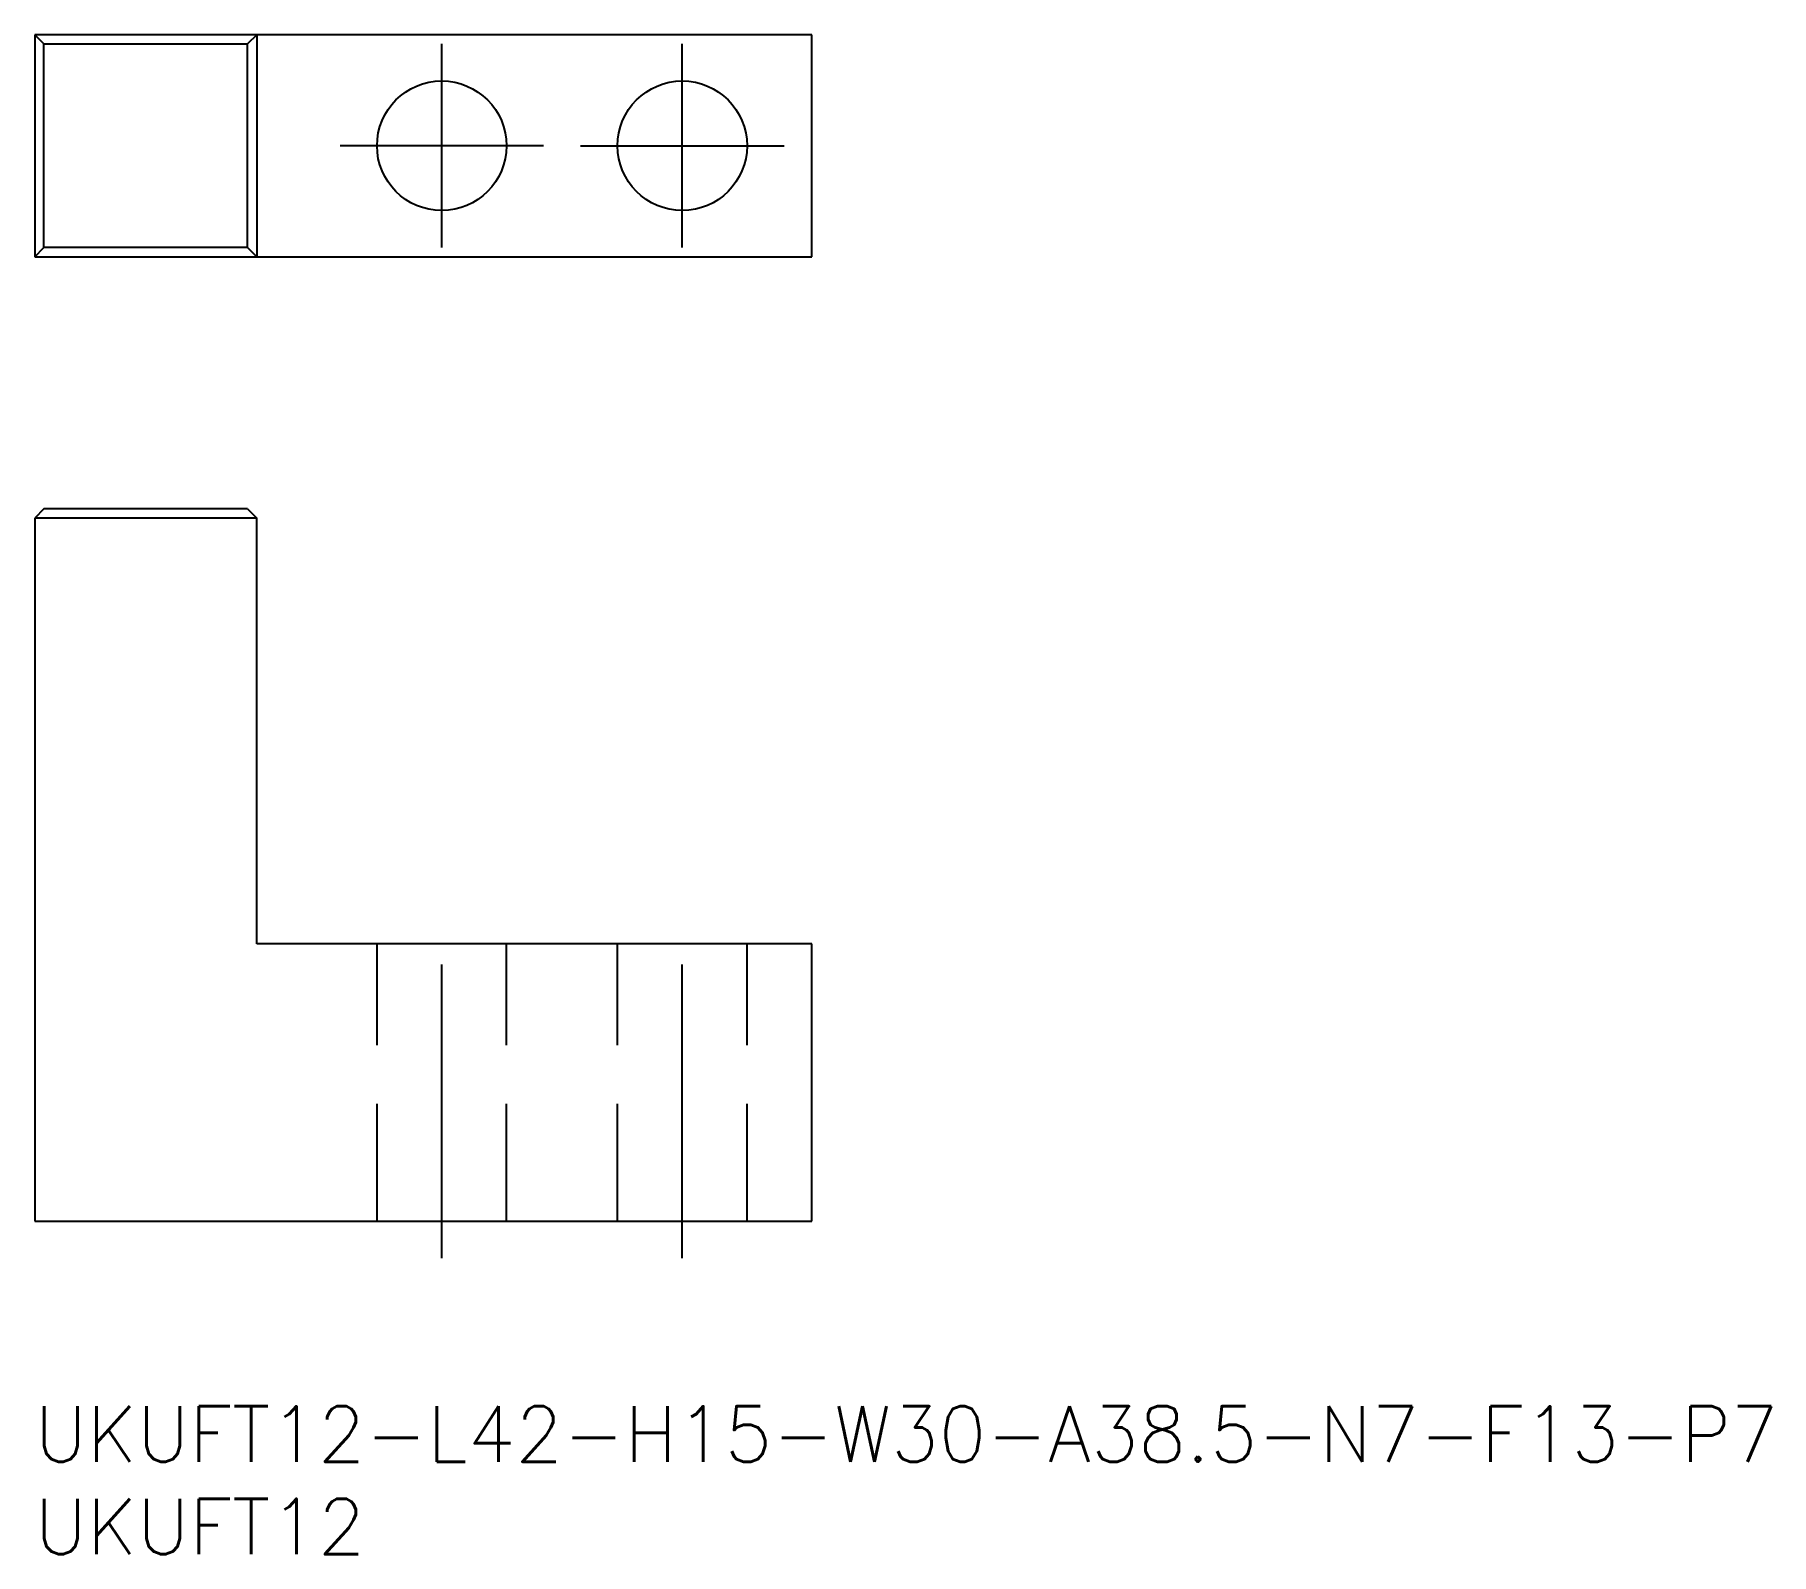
# Model space of a CAD drawing. Extents: x 0 to 93.9, y -8 to 74.1.
import ezdxf

# ---------------------------------------------------------------- set-up
doc = ezdxf.new("R2010")
doc.units = 0
doc.header["$LTSCALE"] = 0.5
doc.linetypes.add('CENTER', pattern=[50.8, 31.75, -6.35, 6.35, -6.35])
doc.linetypes.add('DASHED', pattern=[19.05, 12.7, -6.35])
for name, color, linetype in [('MSM_CENTER', 1, 'CENTER'), ('MSM_CONTINUOUS', 7, 'CONTINUOUS'), ('MSM_DASHED', 4, 'DASHED'), ('MSM_PART_NUMBER', 7, 'CONTINUOUS')]:
    doc.layers.add(name, color=color, linetype=linetype)
doc.styles.get("Standard").update_dxf_attribs({"font": 'txt.shx', "height": 3, "bigfont": 'bigfont.shx'})

# ---------------------------------------------------------------- blocks, each defined once
blk = doc.blocks.new('*U19')
at = {"layer": 'MSM_PART_NUMBER'}
blk.add_text('UKUFT12-L42-H15-W30-A38.5-N7-F13-P7', height=3, dxfattribs=at).set_placement((0, -3))
blk = doc.blocks.new('*U20')
at = {"layer": 'MSM_PART_NUMBER'}
blk.add_text('UKUFT12', height=3, dxfattribs=at).set_placement((0, -8))

msp = doc.modelspace()

# ---------------------------------------------------------------- linework, layer by layer
at = {"layer": 'MSM_CENTER'}
for p, q in [((22, 62.632), (22, 73.632)), ((35, 62.632), (35, 73.632)), ((27.5, 68.132), (16.5, 68.132)), ((29.5, 68.132), (40.5, 68.132)), ((22, 8), (22, 27)), ((35, 8), (35, 27))]:
    msp.add_line(p, q, dxfattribs=at)
at = {"layer": 'MSM_CONTINUOUS'}
for p, q in [((0, 74.132), (0, 62.132)), ((42, 74.132), (0, 74.132)), ((0.5, 73.632), (0, 74.132)), ((0.5, 73.632), (11.5, 73.632)), ((0.5, 62.632), (0.5, 73.632)), ((12, 74.132), (11.5, 73.632)), ((11.5, 62.632), (11.5, 73.632)), ((12, 74.132), (12, 62.132)), ((42, 62.132), (42, 74.132)), ((0, 62.132), (0.5, 62.632)), ((0, 62.132), (42, 62.132)), ((11.5, 62.632), (0.5, 62.632)), ((12, 62.132), (11.5, 62.632)), ((0.5, 48.5), (0, 48)), ((0, 48), (0, 10)), ((12, 48), (0, 48)), ((11.5, 48.5), (0.5, 48.5)), ((11.5, 48.5), (12, 48)), ((12, 25), (12, 48)), ((42, 25), (12, 25)), ((42, 10), (42, 25)), ((0, 10), (42, 10))]:
    msp.add_line(p, q, dxfattribs=at)
for centre in [(22, 68.132), (35, 68.132)]:
    msp.add_circle(centre, 3.5, dxfattribs=at)
at = {"layer": 'MSM_DASHED'}
for p, q in [((18.5, 10), (18.5, 25)), ((25.5, 10), (25.5, 25)), ((31.5, 10), (31.5, 25)), ((38.5, 10), (38.5, 25))]:
    msp.add_line(p, q, dxfattribs=at)

# ---------------------------------------------------------------- block references
at = {"layer": 'MSM_CONTINUOUS'}
for name in ['*U19', '*U20']:
    msp.add_blockref(name, (0, 0), dxfattribs=at)

doc.saveas('drawing.dxf')
